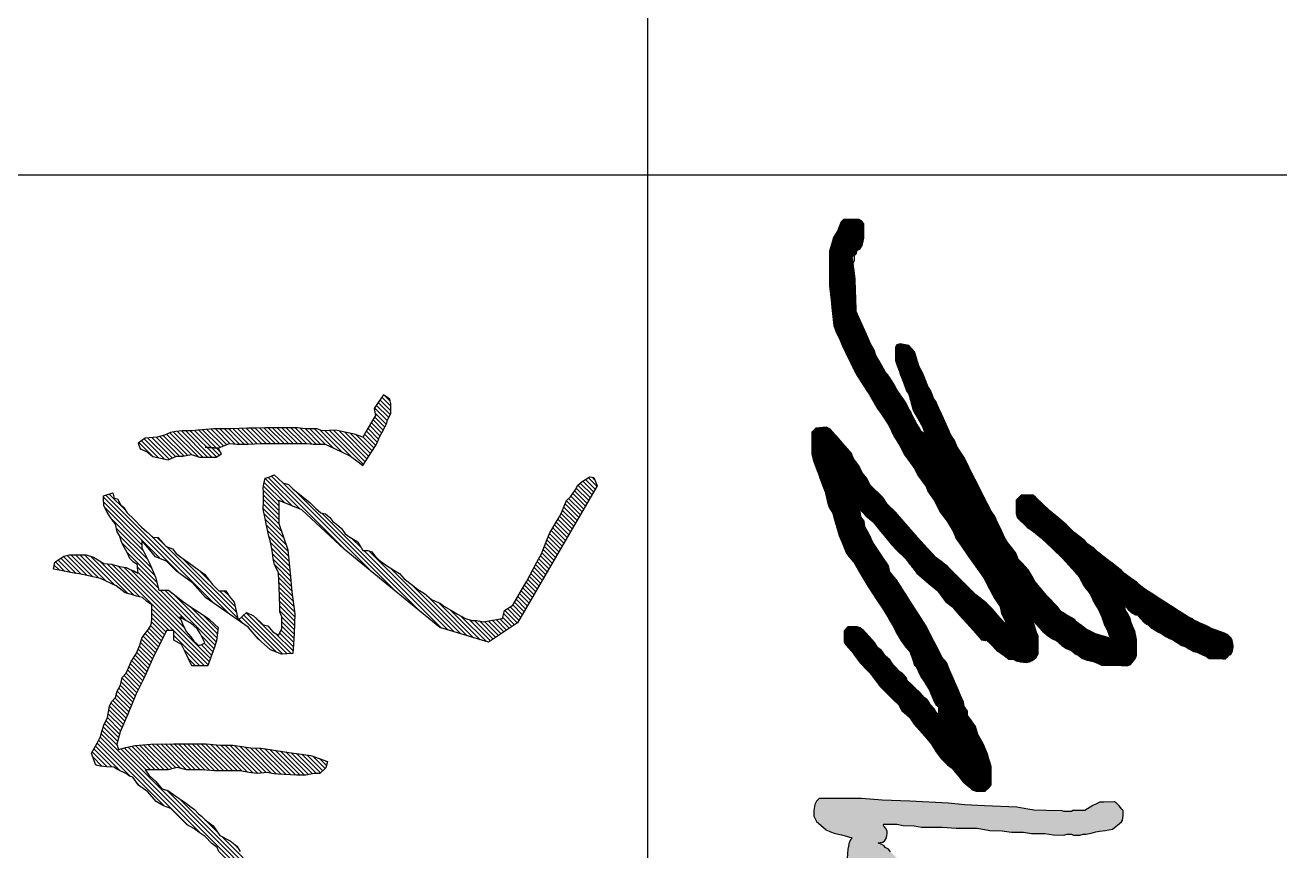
# Model space of a CAD drawing. Extents: x 14207793 to 14719554, y -1675802 to -1228715.
# Drawn here: x 14225616 to 14227333, y -1461103 to -1459974 of the extents above; entities that cross this region are included whole.
import ezdxf

# ---------------------------------------------------------------- set-up
doc = ezdxf.new("R2010")
doc.units = 0
doc.header["$LTSCALE"] = 500
doc.header["$MEASUREMENT"] = 0
doc.layers.get('0').update_dxf_attribs({"linetype": 'CONTINUOUS'})
doc.layers.add('PUB_TITLE', color=4, linetype='CONTINUOUS')

# ---------------------------------------------------------------- blocks, each defined once
blk = doc.blocks.new('dfgj')
h = blk.add_hatch()
h.set_pattern_fill('ANSI31', color=256)
h.set_pattern_definition([(45, (0, 0), (-1.122532015, 1.122532015), [])])
h.paths.add_polyline_path([(24137.1, 20204.9), (24174.1, 20230.8), (24197.3, 20243), (24243.7, 20267.4), (24266.9, 20283.8), (24289.5, 20288.5), (24311.3, 20299.4), (24321.4, 20304.5), (24321.4, 20299.1), (24303.5, 20282.9), (24275.2, 20257.5), (24255.8, 20240), (24229.1, 20204.7), (24195.3, 20170.9), (24183.6, 20159.2), (24157.2, 20132.8), (24138.2, 20113.8), (24124.1, 20095.7), (24108.7, 20076.1), (24082.1, 20051.5), (24061.6, 20032.6), (24042.7, 20015.1), (23991.9, 19969.7), (23959.9, 19942.6), (23933.7, 19915.5), (23912.6, 19901.3), (23872.4, 19860.8), (23850.5, 19849.7), (23831.4, 19834.3), (23808.6, 19823.4), (23786.4, 19806.7), (23766.2, 19798.1), (23748.8, 19782.7), (23714, 19751.9), (23689.9, 19730.6), (23682.7, 19718.1), (23686.4, 19683.4), (23699.5, 19670.3), (23722, 19670.3), (23770.4, 19670.3), (23790.6, 19675.4), (23806.6, 19681.4), (23821.3, 19686.9), (23837.6, 19693), (23848.1, 19697), (23879.6, 19708.8), (23893.8, 19714.1), (23930.4, 19722.1), (23945.3, 19727.5), (23963.3, 19738.6), (23983.6, 19744.6), (23998.8, 19749.1), (24035.7, 19760), (24059, 19769.7), (24090.7, 19782.8), (24103.8, 19791), (24122.6, 19807), (24141.4, 19818.1), (24158.5, 19828.2), (24174.5, 19837.7), (24202.3, 19854.2), (24245.4, 19882), (24272.1, 19901), (24300.6, 19917.7), (24312.6, 19924.8), (24326.4, 19932.9), (24348.7, 19943.7), (24376.5, 19960.8), (24399.2, 19976.9), (24414, 19989.9), (24430.6, 19995.8), (24457.7, 20005.5), (24465.1, 20012), (24495.3, 20026), (24512.7, 20037.1), (24529.1, 20047.5), (24541.2, 20055.2), (24550, 20058.7), (24576.9, 20069.3), (24587.3, 20075.4), (24594.4, 20083), (24612.2, 20083), (24616.1, 20088.2), (24626.6, 20088.2), (24588.9, 20058.1), (24586.6, 20055.8), (24570.6, 20046.5), (24563.4, 20036.7), (24548.6, 20023.5), (24532, 20006.2), (24519, 19992.6), (24508, 19981.2), (24499.4, 19978.7), (24483.2, 19963.3), (24479.2, 19956), (24468.4, 19946.2), (24455.6, 19934.7), (24441, 19924.5), (24428.6, 19910.9), (24410.7, 19897.3), (24400.6, 19884.9), (24384.1, 19874.8), (24346.2, 19840.2), (24336.4, 19827.7), (24333, 19818.2), (24333, 19787.8), (24346.3, 19775.7), (24382.4, 19775.7), (24391.9, 19780.9), (24414.4, 19801.4), (24450.9, 19828.1), (24474.2, 19850.8), (24486.8, 19863), (24502.5, 19874.7), (24529.2, 19894.5), (24570.2, 19936), (24587.6, 19953.6), (24606, 19963.2), (24627.5, 19988.4), (24650, 20004.2), (24689.6, 20038.7), (24714.9, 20060.6), (24740.8, 20076), (24762.2, 20092.4), (24783, 20113), (24794, 20127.4), (24807.9, 20138.9), (24817.3, 20146.8), (24837.7, 20163.8), (24864.1, 20193), (24868, 20205.4), (24868, 20234.9), (24857.6, 20247.6), (24848.3, 20254.8), (24824.9, 20254.8), (24788.2, 20254.8), (24747.9, 20242.4), (24714.5, 20228.8), (24684.2, 20211.2), (24657.9, 20203.4), (24631.8, 20185.2), (24621.5, 20178), (24607.6, 20178), (24593.1, 20167.3), (24578.6, 20164.2), (24555.1, 20154), (24538.6, 20146.9), (24518.7, 20138.4), (24494.4, 20127.9), (24474.2, 20119.2), (24449.9, 20108.7), (24431.6, 20094), (24405.2, 20080.5), (24379.2, 20067.3), (24361, 20058), (24333.3, 20043.9), (24284.1, 20012.5), (24250.5, 19991.2), (24228.4, 19977.1), (24206.2, 19963), (24179.1, 19945.7), (24155, 19925.1), (24134.7, 19920), (24107.9, 19902), (24078.7, 19882.4), (24058.5, 19868.9), (24030.2, 19856.7), (24008, 19842.9), (23989.6, 19840.6), (23975.6, 19830.4), (23950.5, 19826.9), (23972.3, 19846.5), (23991.8, 19870.1), (24021.5, 19894.7), (24031.6, 19903.1), (24081.9, 19944.7), (24112.1, 19976.5), (24133, 19992.7), (24158.3, 20012.4), (24176.7, 20034.1), (24191.7, 20051.8), (24216.2, 20080.6), (24250.4, 20106.1), (24268.7, 20128.4), (24294.8, 20151.7), (24333.8, 20186.7), (24354, 20204.7), (24375.3, 20223.8), (24378.2, 20234.9), (24375.3, 20238.4), (24390.4, 20254.3), (24408.8, 20272.1), (24438.2, 20312.4), (24438.5, 20326.4), (24443.9, 20336.3), (24447.5, 20350.5), (24449.3, 20368.3), (24447.1, 20379.7), (24442.4, 20388.7), (24434.2, 20400.3), (24420.9, 20407.9), (24389.9, 20407.9), (24362.3, 20407.9), (24351.2, 20402.5), (24334.3, 20397.3), (24312.3, 20390.5), (24325.5, 20402.3), (24347.6, 20422.1), (24363.9, 20441.4), (24372.2, 20454.4), (24377.8, 20466.4), (24393.9, 20484.5), (24404.1, 20500.2), (24410.1, 20515.8), (24420.8, 20527.3), (24426, 20538.4), (24436.2, 20552.1), (24441.4, 20567.5), (24446.1, 20587.4), (24457.6, 20613.8), (24458, 20651.5), (24458.8, 20677.9), (24458.8, 20701.4), (24455.8, 20708.3), (24435.7, 20724.7), (24425.7, 20727.8), (24403.3, 20728.6), (24376.1, 20728.6), (24348.6, 20723.2), (24331.1, 20715.4), (24320.8, 20710.8), (24304.5, 20706.1), (24290.5, 20699.7), (24280.5, 20692.8), (24272, 20690.4), (24262.2, 20690.4), (24276.9, 20701.6), (24288.9, 20715.2), (24294.7, 20725.2), (24294.7, 20731.5), (24317.3, 20751.5), (24327.3, 20766.4), (24337.4, 20777.5), (24341.4, 20783.6), (24350.4, 20799.7), (24354.2, 20807.3), (24371.7, 20836.3), (24374.7, 20845.9), (24393.6, 20875.6), (24398.7, 20889.5), (24413.6, 20913.5), (24416, 20924.6), (24422.5, 20939.2), (24425.2, 20945.4), (24436, 20969.9), (24436, 20976), (24436, 20990.7), (24437.7, 21009.3), (24437.7, 21017.7), (24418.7, 21038.1), (24412.4, 21040.9), (24397.6, 21043.8), (24378, 21040.1), (24370.3, 21037), (24359.4, 21025.9), (24354.3, 21015), (24348.8, 20999.7), (24343.4, 20984.5), (24339.2, 20972.6), (24333, 20962.5), (24328.3, 20952.1), (24321.9, 20937.5), (24317, 20926.6), (24312, 20915.3), (24307.2, 20909.6), (24300.1, 20894.6), (24286.7, 20873.8), (24279.8, 20863), (24270.6, 20848.7), (24263.5, 20837.7), (24253.1, 20821.5), (24246.5, 20811.3), (24233.5, 20791), (24224, 20776.3), (24218.4, 20767.6), (24201.5, 20741.4), (24189.7, 20731.1), (24175.8, 20711.3), (24160.9, 20690), (24149.9, 20679.4), (24138.8, 20665.2), (24129.7, 20653.6), (24117.3, 20637.6), (24102.7, 20618.8), (24088.8, 20601), (24077.1, 20589.1), (24070.2, 20578.9), (24064.2, 20570), (24051, 20557.6), (24026.1, 20525.7), (24000.8, 20500.5), (23977.1, 20472), (23956.6, 20447.2), (23931.7, 20420.8), (23904.1, 20391.7), (23904.1, 20352.1), (23920.6, 20335.9), (23964.2, 20335.9), (23978.4, 20341.1), (24008.5, 20371.7), (24023.3, 20393.2), (24043.2, 20417.4), (24079.8, 20456.1), (24109.4, 20487.4), (24144.9, 20518.7), (24170.5, 20541.3), (24201.1, 20557.4), (24225.3, 20576.8), (24253.6, 20590), (24276.7, 20604.2), (24300.9, 20615.5), (24327, 20624.1), (24348.7, 20634.9), (24364.3, 20640), (24377.2, 20650.3), (24369.6, 20636.8), (24366, 20628.1), (24358.9, 20605.2), (24355.6, 20594.9), (24351.4, 20585.9), (24345.7, 20574), (24339.3, 20560.3), (24328.1, 20548.7), (24320.1, 20535.8), (24308.5, 20524.8), (24284.3, 20483.1), (24267.8, 20470.4), (24232.5, 20435.7), (24204.9, 20413.2), (24185.6, 20397.5), (24147.7, 20375.4), (24126.4, 20355.7), (24111.7, 20342.2), (24093.1, 20335.6), (24075.4, 20321.3), (24053.5, 20303.5), (24013.2, 20284.7), (23974.3, 20266.5), (23957, 20254.7), (23937.4, 20244.8), (23921.8, 20236.8), (23901, 20226.3), (23877.4, 20214.3), (23852.8, 20201.9), (23824.8, 20187.7), (23781.3, 20165.6), (23758.1, 20150.8), (23746.4, 20143.3), (23729.2, 20136.5), (23709.1, 20123.8), (23674.4, 20108.1), (23643.4, 20094.1), (23631.2, 20088.5), (23599.6, 20074.3), (23590.3, 20067.1), (23563.4, 20056.9), (23550.7, 20048.9), (23532.8, 20041.7), (23506.6, 20031.2), (23486.5, 20020), (23470, 20015), (23437.9, 20005.4), (23417.2, 19986.2), (23411.9, 19958), (23414.6, 19947), (23422.9, 19942.6), (23466.1, 19942.6), (23481.8, 19948.4), (23498.6, 19954.6), (23512.7, 19959.8), (23528.2, 19965.5), (23540.1, 19969.9), (23565.3, 19979.2), (23575.4, 19986.1), (23595, 19991.6), (23628, 20000.9), (23639.3, 20007.3), (23648.4, 20012.5), (23659.7, 20018.8), (23670.4, 20024.9), (23680.7, 20030.7), (23696.3, 20036.5), (23702.3, 20038.7), (23707.1, 20040.4), (23697.4, 20027.1), (23686.9, 20021.1), (23675.1, 20014.2), (23665.6, 20008.7), (23647.3, 19998.1), (23632.1, 19992.2), (23624.7, 19986.7), (23593.8, 19970.7), (23574.3, 19956.4), (23558.5, 19944.7), (23548.7, 19940.9), (23522.4, 19925.1), (23503, 19909.8), (23481.5, 19897.4), (23466, 19888.5), (23449.8, 19879.1), (23432.5, 19873.4), (23411.5, 19861.3), (23381.4, 19848.1), (23335.7, 19828.1), (23306.5, 19815.3), (23262.7, 19813.7), (23241.9, 19813), (23200.3, 19811.5), (23129.9, 19802.4), (23119.1, 19814.6), (23107.1, 19818.7), (23103.4, 19827.1), (23091.2, 19834.8), (23068.2, 19840), (23021, 19840), (23010.9, 19832.4), (23007, 19824.3), (23007, 19773.8), (23014.6, 19766), (23030.8, 19759.6), (23045.4, 19753.8), (23066, 19740.6), (23109.7, 19728.5), (23173, 19728.5), (23222.7, 19728.5), (23267.6, 19733.3), (23293, 19736), (23351.7, 19742.2), (23376.4, 19750.9), (23394, 19760.6), (23416.4, 19769.6), (23454.7, 19788), (23509.8, 19814.6), (23538.8, 19833.3), (23576.9, 19857.9), (23622.4, 19884.1), (23641.7, 19898.9), (23676.1, 19921.3), (23711.8, 19937.5), (23740.3, 19955.7), (23770.8, 19971.6), (23798.8, 19992), (23818.6, 20006.5), (23839.5, 20015.7), (23876.2, 20043.2), (23891.8, 20048.7), (23920.9, 20069.1), (23960.6, 20090.1), (23988.8, 20111.3), (24021.8, 20131.5), (24045.5, 20141), (24068.7, 20157.2), (24105, 20182.5)])
h = blk.add_hatch(color=256)
h.dxf.hatch_style = 1
h.paths.add_polyline_path([(24892.3, 19832), (24892.3, 19732.5), (24892.3, 19694.3), (24901.4, 19685.2), (24912.3, 19680.6), (24931.2, 19676.9), (24949.4, 19676.9), (24966.9, 19685.3), (24994.1, 19717.6), (25001.3, 19731.2), (25004.7, 19743.6), (25006.8, 19751.4), (25010.9, 19766.7), (25015.4, 19783.2), (25018, 19792.9), (25020.1, 19800.5), (25020.4, 19800.4), (25021.2, 19802.1), (25025.9, 19797.3), (25035.9, 19791.8), (25056.9, 19787.6), (25087.7, 19786.1), (25132.6, 19786.1), (25140.1, 19788.5), (25155.1, 19790.1), (25174.9, 19799.2), (25189.5, 19806.8), (25197.6, 19812), (25211.2, 19815.8), (25218.8, 19821.7), (25228, 19826.2), (25233.7, 19831), (25241.7, 19837.7), (25249, 19842.4), (25258.2, 19848.5), (25275.5, 19858.3), (25281.5, 19862.8), (25285.6, 19868.5), (25303.3, 19877.9), (25307.8, 19885.4), (25316.7, 19889.8), (25324.3, 19896.3), (25328.9, 19900.2), (25339.8, 19909.4), (25352.7, 19914.3), (25359.7, 19920.8), (25385.2, 19936.8), (25430.3, 19978.5), (25444.7, 19992.4), (25461.7, 20001.3), (25471.7, 20008.6), (25478.3, 20010.9), (25491.6, 20022), (25520, 20045.8), (25548.6, 20065.5), (25579.2, 20077.5), (25600.6, 20093.9), (25619.2, 20108.1), (25634.7, 20119.9), (25654.5, 20129.9), (25677.9, 20145.1), (25700, 20156.3), (25713, 20161.5), (25724.9, 20167.8), (25735, 20173), (25746.1, 20178.8), (25771.9, 20187.9), (25790.8, 20192.8), (25804.4, 20198.9), (25811.6, 20203.6), (25826.4, 20203.6), (25846.6, 20205.6), (25865.4, 20204), (25883.4, 20204), (25894.5, 20204.3), (25897.4, 20198.9), (25917.2, 20186.8), (25918.5, 20161.2), (25915.7, 20157.9), (25915.7, 20138), (25913.4, 20107.8), (25912.5, 20095.8), (25908.6, 20079), (25905.3, 20063.6), (25904.4, 20020.3), (25898.8, 20003.9), (25887, 19949.2), (25884.3, 19918.7), (25884.3, 19907.8), (25892.8, 19876.4), (25899.9, 19864), (25906.9, 19856.1), (25921, 19849.2), (25930.3, 19849.2), (25945.6, 19851.5), (25950.2, 19854.6), (25966.8, 19870.4), (25967.6, 19916.3), (25972.2, 19939.3), (25976.1, 19959.2), (25982.5, 19980.4), (25988, 20019.6), (25993.5, 20058.1), (25997.6, 20087.1), (26001.1, 20143), (26001.1, 20181.1), (25992.8, 20232.3), (25973.3, 20252), (25969.8, 20263.2), (25956.2, 20273.9), (25935.9, 20279.9), (25878.3, 20286.1), (25843.9, 20286.1), (25815.8, 20281.5), (25789.2, 20281.5), (25756.8, 20274.3), (25720, 20266.1), (25708, 20259), (25698.7, 20253.4), (25692.8, 20249.8), (25674.2, 20244.8), (25665.1, 20236.6), (25644.6, 20230), (25621.2, 20218.3), (25606.8, 20207.6), (25598.9, 20198), (25578.4, 20186.5), (25568.1, 20176.4), (25556.9, 20170.2), (25545.3, 20163.8), (25529.7, 20155.1), (25495.7, 20136.4), (25495.4, 20136.1), (25483.4, 20129.6), (25470.7, 20118.8), (25456.5, 20106.8), (25445, 20102.5), (25430.6, 20088.8), (25407.6, 20066.9), (25375.8, 20056.2), (25356.7, 20035.8), (25340.9, 20022.4), (25331.3, 20014.2), (25323.5, 20007.6), (25315, 20000.4), (25295.5, 19988.3), (25268.9, 19966.7), (25260.1, 19959.6), (25238.6, 19942.1), (25222.9, 19929.4), (25207.2, 19924.2), (25187.8, 19908.1), (25172, 19895.1), (25154.2, 19886.3), (25140.2, 19879.4), (25121.2, 19870), (25128.3, 19881), (25135.2, 19891.7), (25160.3, 19911.8), (25169.3, 19923.5), (25180.1, 19944.6), (25180.1, 19985.8), (25174.1, 19992.5), (25162.6, 19997.8), (25148.4, 20000.2), (25137.2, 19995.4), (25127.8, 19988.2), (25116.4, 19978), (25101.8, 19963.2), (25092.4, 19953.6), (25078.5, 19939.5), (25054.7, 19915.4), (25052.3, 19909.7), (25046, 19905.6), (25041.8, 19898.7), (25036.4, 19884.4), (25034.5, 19901.9), (25029.2, 19908.4), (25023, 19912.9), (25006.7, 19915.9), (24999.5, 19915.9), (24996.9, 19915), (24984.7, 19907.4), (24975.7, 19895.9), (24976, 19947.6), (24979.8, 19967.8), (24981, 20003.4), (24985.5, 20028.3), (24985.1, 20096.4), (24989.1, 20140.4), (24989.1, 20188.1), (24989.1, 20209.1), (24996.4, 20250.7), (24997.2, 20290.8), (25001.5, 20321.3), (25001.5, 20348.5), (25001.5, 20360.2), (25005.8, 20386.4), (25005.8, 20409.8), (25005.8, 20429.9), (25010.9, 20457.5), (25011.3, 20490.2), (25008.8, 20502.2), (25008.8, 20517), (25012.1, 20544.1), (25008.5, 20554.1), (25008.5, 20563), (25004.7, 20581.1), (25001.2, 20596.2), (24998.7, 20607.4), (24996.9, 20626.6), (24992.6, 20649.8), (24968.4, 20679.3), (24962.7, 20682.9), (24947.6, 20685), (24931.3, 20685), (24927, 20680.9), (24907.8, 20663.2), (24903, 20656.5), (24905.2, 20607.9), (24914.7, 20586.2), (24925.7, 20568.8), (24931.2, 20560.1), (24931.2, 20526.4), (24931.5, 20520.5), (24934.7, 20516.3), (24934.9, 20491.8), (24931.9, 20486.3), (24931, 20434.5), (24930.2, 20395.3), (24926.9, 20374.7), (24921, 20337.9), (24916, 20233.1), (24913, 20168.7), (24907.7, 20115), (24900.7, 19990), (24897.7, 19899.6)])
for points in [[(24370.3, 21037), (24359.4, 21025.9), (24354.3, 21015), (24348.8, 20999.7), (24343.4, 20984.5), (24339.2, 20972.6), (24333, 20962.5), (24328.3, 20952.1), (24321.9, 20937.5), (24317, 20926.6), (24312, 20915.3), (24307.2, 20909.6), (24300.1, 20894.6), (24286.7, 20873.8), (24279.8, 20863), (24270.6, 20848.7), (24263.5, 20837.7), (24253.1, 20821.5), (24246.5, 20811.3), (24233.5, 20791), (24224, 20776.3), (24218.4, 20767.6), (24208.5, 20752.2), (24195.8, 20736.4), (24189.7, 20731.1), (24175.8, 20711.3), (24160.9, 20690), (24149.9, 20679.4), (24138.8, 20665.2), (24129.7, 20653.6), (24117.3, 20637.6), (24102.7, 20618.8), (24088.8, 20601), (24077.1, 20589.1), (24070.2, 20578.9), (24064.2, 20570), (24051, 20557.6), (24026.1, 20525.7), (24000.8, 20500.5), (23977.1, 20472), (23956.6, 20447.2), (23931.7, 20420.8), (23912.6, 20400.7), (23904.1, 20391.7), (23904.1, 20352.1), (23920.6, 20335.9), (23964.2, 20335.9), (23978.4, 20341.1), (24008.5, 20371.7), (24023.3, 20393.2), (24043.2, 20417.4), (24079.8, 20456.1), (24109.4, 20487.4), (24144.9, 20518.7), (24170.5, 20541.3), (24201.1, 20557.4), (24225.3, 20576.8), (24253.6, 20590), (24276.7, 20604.2), (24300.9, 20615.5), (24327, 20624.1), (24348.7, 20634.9), (24364.3, 20640), (24369, 20643.7), (24373.5, 20643.7), (24369.6, 20636.8), (24366, 20628.1), (24358.9, 20605.2), (24355.6, 20594.9), (24351.4, 20585.9), (24345.7, 20574), (24341.7, 20565.5), (24333.3, 20554.1), (24328.1, 20548.7), (24322.4, 20539.5), (24317, 20532.8), (24308.5, 20524.8), (24293.2, 20498.5), (24282.9, 20482.1), (24267.8, 20470.4), (24232.5, 20435.7), (24204.9, 20413.2), (24185.6, 20397.5), (24169.4, 20388), (24147.7, 20375.4), (24126.4, 20355.7), (24111.7, 20342.2), (24093.1, 20335.6), (24075.4, 20321.3), (24059, 20307.9), (24042.6, 20298.4), (24013.2, 20284.7), (23994.2, 20275.8), (23974.3, 20266.5), (23957, 20254.7), (23937.4, 20244.8), (23921.8, 20236.8), (23901, 20226.3), (23877.4, 20214.3), (23852.8, 20201.9), (23824.8, 20187.7), (23801.9, 20176.1), (23781.3, 20165.6), (23758.1, 20150.8), (23746.4, 20143.3), (23729.2, 20136.5), (23709.1, 20123.8), (23674.4, 20108.1), (23643.4, 20094.1), (23631.2, 20088.5), (23620.6, 20083.7), (23610.4, 20079.1), (23599.6, 20074.3), (23590.3, 20067.1), (23580.2, 20063.2), (23563.4, 20056.9), (23550.7, 20048.9), (23532.8, 20041.7), (23519.1, 20036.3), (23506.6, 20031.2), (23486.5, 20020), (23470, 20015), (23455.7, 20010.7), (23437.9, 20005.4), (23425.6, 19994.1), (23417.2, 19986.2), (23411.9, 19958), (23414.6, 19947), (23422.9, 19942.6), (23453.7, 19942.6), (23466.1, 19942.6), (23481.8, 19948.4), (23498.6, 19954.6), (23512.7, 19959.8), (23528.2, 19965.5), (23540.1, 19969.9), (23554.7, 19975.3), (23565.3, 19979.2), (23575.4, 19986.1), (23595, 19991.6), (23615.4, 19997.4), (23628, 20000.9), (23639.3, 20007.3), (23648.4, 20012.5), (23659.7, 20018.8), (23670.4, 20024.9), (23680.7, 20030.7), (23696.3, 20036.5), (23702.3, 20038.7), (23707.1, 20040.4), (23697.4, 20027.1), (23686.9, 20021.1), (23675.1, 20014.2), (23665.6, 20008.7), (23647.3, 19998.1), (23632.1, 19992.2), (23624.7, 19986.7), (23606.5, 19977.3), (23593.8, 19970.7), (23574.3, 19956.4), (23558.5, 19944.7), (23548.7, 19940.9), (23536.8, 19933.8), (23522.4, 19925.1), (23503, 19909.8), (23481.5, 19897.4), (23466, 19888.5), (23449.8, 19879.1), (23432.5, 19873.4), (23411.5, 19861.3), (23381.4, 19848.1), (23335.7, 19828.1), (23306.5, 19815.3), (23262.7, 19813.7), (23241.9, 19813), (23200.3, 19811.5), (23150.4, 19805.1), (23139.2, 19809.3), (23123.8, 19809.3), (23119.1, 19814.6), (23107.1, 19818.7), (23103.4, 19827.1), (23098.1, 19830.5), (23091.2, 19834.8), (23068.2, 19840), (23040.8, 19840), (23021, 19840), (23010.9, 19832.4), (23007, 19824.3), (23007, 19773.8), (23014.6, 19766), (23030.8, 19759.6), (23045.4, 19753.8), (23066, 19740.6), (23085.2, 19735.3), (23109.7, 19728.5), (23173, 19728.5), (23222.7, 19728.5), (23267.6, 19733.3), (23293, 19736), (23351.7, 19742.2), (23376.4, 19750.9), (23394, 19760.6), (23416.4, 19769.6), (23454.7, 19788), (23489.2, 19804.7), (23509.8, 19814.6), (23538.8, 19833.3), (23576.9, 19857.9), (23622.4, 19884.1), (23641.7, 19898.9), (23676.1, 19921.3), (23711.8, 19937.5), (23740.3, 19955.7), (23770.8, 19971.6), (23798.8, 19992), (23818.6, 20006.5), (23839.5, 20015.7), (23876.2, 20043.2), (23891.8, 20048.7), (23920.9, 20069.1), (23960.6, 20090.1), (23988.8, 20111.3), (24021.8, 20131.5), (24045.5, 20141), (24068.7, 20157.2), (24105, 20182.5), (24137.1, 20204.9), (24174.1, 20230.8), (24197.3, 20243), (24223.7, 20256.9), (24243.7, 20267.4), (24266.9, 20283.8), (24289.5, 20288.5), (24311.3, 20299.4), (24321.4, 20304.5), (24321.4, 20299.1), (24303.5, 20282.9), (24275.2, 20257.5), (24255.8, 20240), (24229.1, 20204.7), (24195.3, 20170.9), (24183.6, 20159.2), (24157.2, 20132.8), (24148.6, 20124.2), (24138.2, 20113.8), (24124.1, 20095.7), (24108.7, 20076.1), (24082.1, 20051.5), (24061.6, 20032.6), (24042.7, 20015.1), (23991.9, 19969.7), (23959.9, 19942.6), (23933.7, 19915.5), (23912.6, 19901.3), (23872.4, 19860.8), (23850.5, 19849.7), (23831.4, 19834.3), (23808.6, 19823.4), (23786.4, 19806.7), (23766.2, 19798.1), (23748.8, 19782.7), (23714, 19751.9), (23708.4, 19747), (23689.9, 19730.6), (23682.7, 19718.1), (23686.4, 19683.4), (23699.5, 19670.3), (23722, 19670.3), (23770.4, 19670.3), (23790.6, 19675.4), (23806.6, 19681.4), (23821.3, 19686.9), (23837.6, 19693), (23848.1, 19697), (23879.6, 19708.8), (23893.8, 19714.1), (23910.9, 19717.8), (23930.4, 19722.1), (23945.3, 19727.5), (23963.3, 19738.6), (23983.6, 19744.6), (23998.8, 19749.1), (24021.2, 19755.7), (24035.7, 19760), (24059, 19769.7), (24090.7, 19782.8), (24103.8, 19791), (24122.6, 19807), (24141.4, 19818.1), (24158.5, 19828.2), (24174.5, 19837.7), (24190.9, 19847.4), (24202.3, 19854.2), (24245.4, 19882), (24272.1, 19901), (24300.6, 19917.7), (24312.6, 19924.8), (24326.4, 19932.9), (24348.7, 19943.7), (24376.5, 19960.8), (24399.2, 19976.9), (24414, 19989.9), (24430.6, 19995.8), (24444.1, 20000.7), (24457.7, 20005.5), (24465.1, 20012), (24476.9, 20017.4), (24495.3, 20026), (24512.7, 20037.1), (24529.1, 20047.5), (24541.2, 20055.2), (24550, 20058.7), (24565.9, 20065), (24576.9, 20069.3), (24587.3, 20075.4), (24594.4, 20083), (24602.5, 20083), (24612.2, 20083), (24616.1, 20088.2), (24620.7, 20088.2), (24616.7, 20080.3), (24607.7, 20073.1), (24601.4, 20070.4), (24586.6, 20055.8), (24578.9, 20051.3), (24570.6, 20046.5), (24563.4, 20036.7), (24548.6, 20023.5), (24532, 20006.2), (24519, 19992.6), (24508, 19981.2), (24499.4, 19978.7), (24483.2, 19963.3), (24479.2, 19956), (24468.4, 19946.2), (24455.6, 19934.7), (24441, 19924.5), (24428.6, 19910.9), (24410.7, 19897.3), (24400.6, 19884.9), (24384.1, 19874.8), (24364.7, 19857.1), (24346.2, 19840.2), (24336.4, 19827.7), (24333, 19818.2), (24333, 19787.8), (24346.3, 19775.7), (24360.4, 19775.7), (24382.4, 19775.7), (24391.9, 19780.9), (24414.4, 19801.4), (24437, 19817.9), (24450.9, 19828.1), (24474.2, 19850.8), (24486.8, 19863), (24502.5, 19874.7), (24529.2, 19894.5), (24570.2, 19936), (24587.6, 19953.6), (24606, 19963.2), (24627.5, 19988.4), (24650, 20004.2), (24689.6, 20038.7), (24714.9, 20060.6), (24740.8, 20076), (24762.2, 20092.4), (24783, 20113), (24794, 20127.4), (24807.9, 20138.9), (24817.3, 20146.8), (24837.7, 20163.8), (24854.7, 20182.6), (24864.1, 20193), (24868, 20205.4), (24868, 20234.9), (24857.6, 20247.6), (24848.3, 20254.8), (24824.9, 20254.8), (24798.6, 20254.8), (24788.2, 20254.8), (24768.6, 20248.7), (24747.9, 20242.4), (24714.5, 20228.8), (24684.2, 20211.2), (24657.9, 20203.4), (24631.8, 20185.2), (24621.5, 20178), (24607.6, 20178), (24593.1, 20167.3), (24578.6, 20164.2), (24555.1, 20154), (24538.6, 20146.9), (24518.7, 20138.4), (24494.4, 20127.9), (24474.2, 20119.2), (24449.9, 20108.7), (24431.6, 20094), (24405.2, 20080.5), (24379.2, 20067.3), (24361, 20058), (24333.3, 20043.9), (24284.1, 20012.5), (24250.5, 19991.2), (24228.4, 19977.1), (24206.2, 19963), (24179.1, 19945.7), (24155, 19925.1), (24134.7, 19920), (24107.9, 19902), (24078.7, 19882.4), (24058.5, 19868.9), (24030.2, 19856.7), (24008, 19842.9), (23989.6, 19840.6), (23975.6, 19830.4), (23950.5, 19826.9), (23972.3, 19846.5), (23991.8, 19870.1), (24021.5, 19894.7), (24031.6, 19903.1), (24065.8, 19931.3), (24081.9, 19944.7), (24112.1, 19976.5), (24133, 19992.7), (24158.3, 20012.4), (24176.7, 20034.1), (24191.7, 20051.8), (24216.2, 20080.6), (24234.8, 20094.5), (24250.4, 20106.1), (24268.7, 20128.4), (24294.8, 20151.7), (24333.8, 20186.7), (24354, 20204.7), (24375.3, 20223.8), (24378.2, 20234.9), (24375.3, 20238.4), (24390.4, 20254.3), (24408.8, 20272.1), (24426.9, 20296.9), (24438.2, 20312.4), (24438.5, 20326.4), (24443.9, 20336.3), (24447.5, 20350.5), (24449.3, 20368.3), (24447.1, 20379.7), (24442.4, 20388.7), (24434.2, 20400.3), (24420.9, 20407.9), (24389.9, 20407.9), (24362.3, 20407.9), (24351.2, 20402.5), (24334.3, 20397.3), (24319.9, 20392.9), (24316.7, 20394.5), (24325.5, 20402.3), (24335.8, 20411.6), (24347.6, 20422.1), (24363.9, 20441.4), (24372.2, 20454.4), (24377.8, 20466.4), (24393.9, 20484.5), (24404.1, 20500.2), (24410.1, 20515.8), (24420.8, 20527.3), (24426, 20538.4), (24436.2, 20552.1), (24441.4, 20567.5), (24446.1, 20587.4), (24451.9, 20600.7), (24457.6, 20613.8), (24458, 20651.5), (24458.8, 20677.9), (24458.8, 20701.4), (24455.8, 20708.3), (24449.2, 20713.7), (24443.7, 20718.2), (24435.7, 20724.7), (24425.7, 20727.8), (24403.3, 20728.6), (24376.1, 20728.6), (24348.6, 20723.2), (24331.1, 20715.4), (24320.8, 20710.8), (24304.5, 20706.1), (24290.5, 20699.7), (24280.5, 20692.8), (24272, 20690.4), (24268.2, 20690.4), (24268.2, 20694.9), (24276.9, 20701.6), (24283.5, 20709.1), (24288.9, 20715.2), (24294.7, 20725.2), (24294.7, 20731.5), (24304.9, 20740.6), (24320.7, 20754.6), (24322.4, 20758.2), (24324.2, 20761.8), (24327.3, 20766.4), (24333.2, 20772.8), (24337.4, 20777.5), (24341.4, 20783.6), (24350.4, 20799.7), (24354.2, 20807.3), (24364.4, 20824.2), (24371.7, 20836.3), (24374.7, 20845.9), (24384.4, 20861.1), (24393.6, 20875.6), (24398.7, 20889.5), (24404.6, 20899), (24413.6, 20913.5), (24416, 20924.6), (24422.5, 20939.2), (24425.2, 20945.4), (24429.8, 20955.9), (24436, 20965.5), (24436, 20976), (24436, 20990.7), (24437.7, 21009.3), (24437.7, 21017.7), (24429.7, 21026.3), (24425, 21031.4), (24423.5, 21036), (24418.3, 21038.3), (24412.4, 21040.9), (24397.6, 21043.8), (24387.3, 21041.9), (24378, 21040.1), (24370.3, 21037), (24370.1, 21036.8)], [(24903, 20656.5), (24904.6, 20621.6), (24904.6, 20609.3), (24909.6, 20597.8), (24914.7, 20586.2), (24925.7, 20568.8), (24931.2, 20560.1), (24931.2, 20539.3), (24931.2, 20526.4), (24931.5, 20520.5), (24934.7, 20516.3), (24934.9, 20491.8), (24931.9, 20486.3), (24931, 20434.5), (24930.2, 20395.3), (24926.9, 20374.7), (24921, 20337.9), (24916, 20233.1), (24913, 20168.7), (24907.7, 20115), (24900.7, 19990), (24897.7, 19899.6), (24892.3, 19832), (24892.3, 19732.5), (24892.3, 19694.3), (24901.4, 19685.2), (24912.3, 19680.6), (24931.2, 19676.9), (24949.4, 19676.9), (24958.5, 19681.3), (24966.9, 19685.3), (24979.4, 19700.2), (24994.1, 19717.6), (25001.3, 19731.2), (25004.7, 19743.6), (25006.8, 19751.4), (25010.9, 19766.7), (25015.4, 19783.2), (25018, 19792.9), (25019.7, 19799.1), (25021.2, 19802.1), (25025.9, 19797.3), (25035.9, 19791.8), (25047.2, 19789.5), (25056.9, 19787.6), (25087.7, 19786.1)], [(25066, 19926.9), (25057, 19920.8), (25052.3, 19909.7), (25046, 19905.6), (25041.8, 19898.7), (25037.9, 19888.3), (25036.1, 19886.9), (25034.5, 19901.9), (25029.2, 19908.4), (25023, 19912.9), (25013.3, 19914.7), (25006.7, 19915.9), (24999.5, 19915.9), (24991.4, 19913.2), (24987.7, 19909.3), (24984.7, 19907.4), (24982.7, 19904.8), (24978.4, 19903), (24975.7, 19905), (24976, 19947.6), (24979.8, 19967.8), (24981, 20003.4), (24985.5, 20028.3), (24985.1, 20096.4), (24989.1, 20140.4), (24989.1, 20188.1), (24989.1, 20209.1), (24996.4, 20250.7), (24997.2, 20290.8), (25001.5, 20321.3), (25001.5, 20348.5), (25001.5, 20360.2), (25005.8, 20386.4), (25005.8, 20409.8), (25005.8, 20429.9), (25010.9, 20457.5), (25011.3, 20490.2), (25008.8, 20502.2), (25008.8, 20517), (25012.1, 20522.9), (25012.1, 20544.1), (25008.5, 20554.1), (25008.5, 20563), (25004.7, 20581.1), (25001.2, 20596.2), (24998.7, 20607.4), (24996.9, 20626.6), (24992.6, 20649.8), (24978.6, 20666.8), (24968.4, 20679.3), (24962.7, 20682.9), (24947.6, 20685), (24931.3, 20685), (24927, 20680.9), (24916.7, 20671.4), (24907.8, 20663.2), (24903, 20656.5)]]:
    blk.add_lwpolyline(points)
blk = doc.blocks.new('A$C334A6C43')
at = {"ltscale": 0.333333}
h = blk.add_hatch(dxfattribs=at)
h.set_pattern_fill('ANSI31', color=6, scale=240, style=0)
h.set_pattern_definition([(45, (-85016923.297, 23698189.083), (-21.213203436, 21.213203436), [])])
h.paths.add_polyline_path([(79, -690), (51, -725), (31, -773), (16, -808), (-41, -873), (-76, -937), (-117, -987), (-179, -1063), (-229, -1108), (-259, -1162), (-304, -1230), (-354, -1300), (-396, -1340), (-431, -1370), (-444, -1408), (-444, -1453), (-526, -1502), (-571, -1575), (-601, -1620), (-651, -1655), (-694, -1703), (-719, -1735), (-754, -1765), (-790, -1805), (-799, -1848), (-841, -1898), (-894, -1950), (-1025, -2113), (-1066, -2155), (-1081, -2208), (-1156, -2288), (-1134, -2338), (-1126, -2374), (-1071, -2385), (-1034, -2392), (-1001, -2390), (-899, -2390), (-833, -2392), (-747, -2374), (-679, -2360), (-581, -2340), (-524, -2323), (-446, -2308), (-369, -2298), (-311, -2285), (-237, -2248), (-159, -2245), (-106, -2242), (86, -2235), (134, -2235), (181, -2216), (293, -2216), (351, -2248), (321, -2303), (264, -2348), (254, -2392), (231, -2418), (171, -2485), (139, -2548), (211, -2629), (276, -2535), (386, -2440), (489, -2323), (531, -2220), (526, -2112), (436, -2108), (334, -2102), (151, -2095), (-56, -2123), (-231, -2138), (-451, -2160), (-699, -2245), (-916, -2245), (-826, -2028), (-458, -1628), (-129, -1228), (281, -728), (419, -270), (236, 2), (-1054, 755), (-1131, 722), (-1139, 685), (-1094, 612), (-1061, 572), (-1014, 545), (-949, 502), (-916, 465), (-861, 442), (-800, 418), (-744, 385), (-611, 308), (-550, 282), (-486, 258), (-414, 230), (-334, 185), (-156, 92), (-71, 42), (71, -42), (121, -118), (195, -137), (211, -230), (226, -318), (214, -382), (214, -428), (196, -488), (156, -563), (119, -620)])
h.paths.add_polyline_path([(-1589, -1995), (-1601, -2068), (-1601, -2185), (-1601, -2288), (-1601, -2373), (-1596, -2470), (-1596, -2540), (-1589, -2698), (-1589, -2795), (-1589, -2860), (-1579, -3008), (-1571, -3058), (-1571, -3155), (-1566, -3215), (-1556, -3265), (-1531, -3323), (-1511, -3392), (-1501, -3505), (-1456, -3570), (-1401, -3550), (-1374, -3485), (-1329, -3433), (-1299, -3288), (-1334, -3210), (-1334, -3150), (-1349, -3068), (-1324, -2993), (-1324, -2835), (-1354, -2785), (-1408, -2817), (-1451, -2713), (-1446, -2638), (-1446, -2533), (-1451, -2415), (-1451, -2312), (-1451, -2213), (-1451, -2110), (-1451, -1985), (-1446, -1918), (-1446, -1808), (-1376, -1660), (-1334, -1570), (-1279, -1498), (-1245, -1453), (-1324, -1405), (-1429, -1333), (-1464, -1315), (-1516, -1298), (-1559, -1273), (-1644, -1228), (-1676, -1220), (-1734, -1190), (-1824, -1190), (-1869, -1198), (-1911, -1260), (-1846, -1304), (-1783, -1347), (-1716, -1333), (-1636, -1380), (-1561, -1424), (-1511, -1455), (-1541, -1532), (-1564, -1650), (-1576, -1708), (-1571, -1838), (-1589, -1885), (-1589, -1938)])
h.paths.add_polyline_path([(2339, -2640), (2289, -2703), (2239, -2800), (2146, -2862), (2091, -2938), (2056, -2972), (2036, -3002), (1994, -3040), (1961, -3083), (1933, -3119), (1889, -3185), (1816, -3292), (1799, -3348), (1729, -3403), (1674, -3465), (1619, -3505), (1619, -3462), (1619, -3388), (1619, -3325), (1619, -3288), (1609, -3240), (1599, -3200), (1619, -3115), (1619, -3040), (1621, -2968), (1624, -2925), (1629, -2848), (1629, -2788), (1631, -2608), (1644, -2528), (1654, -2448), (1646, -2355), (1659, -2293), (1661, -2251), (1664, -2195), (1669, -2080), (1669, -1990), (1656, -1913), (1656, -1860), (1601, -1802), (1541, -1785), (1486, -1942), (1456, -2150), (1416, -2410), (1414, -2510), (1389, -2678), (1389, -2798), (1374, -2930), (1374, -3080), (1374, -3238), (1379, -3450), (1384, -3525), (1391, -3598), (1411, -3685), (1429, -3755), (1379, -3772), (1264, -3740), (1096, -3668), (911, -3592), (766, -3520), (574, -3435), (309, -3303), (309, -3233), (399, -3233), (441, -3161), (509, -3128), (641, -3063), (641, -2982), (641, -2915), (559, -2885), (474, -2855), (406, -2831), (351, -2825), (279, -2817), (249, -2850), (199, -2905), (144, -2982), (91, -3068), (31, -3152), (-71, -3285), (-71, -3375), (-194, -3408), (-326, -3462), (-471, -3534), (-539, -3534), (-474, -3480), (-386, -3408), (-344, -3303), (-249, -3208), (-141, -3058), (-2, -2935), (84, -2812), (211, -2629), (41, -2665), (-14, -2713), (-66, -2743), (-66, -2810), (-126, -2870), (-222, -2945), (-264, -3003), (-331, -3096), (-376, -3158), (-416, -3212), (-459, -3248), (-481, -3305), (-566, -3383), (-571, -3433), (-621, -3488), (-664, -3540), (-741, -3610), (-799, -3673), (-854, -3708), (-879, -3738), (-931, -3765), (-937, -3795), (-986, -3810), (-959, -3898), (-931, -3898), (-864, -3893), (-811, -3865), (-766, -3838), (-721, -3805), (-694, -3785), (-619, -3768), (-586, -3745), (-536, -3730), (-499, -3713), (-449, -3685), (-419, -3670), (-369, -3648), (-339, -3618), (-311, -3575), (-231, -3572), (-261, -3633), (-284, -3683), (-294, -3745), (-316, -3822), (-321, -3893), (-381, -3990), (-404, -4060), (-404, -4158), (-404, -4220), (-391, -4270), (-334, -4356), (-269, -4368), (-256, -4298), (-231, -4172), (-224, -4123), (-181, -3925), (-111, -3778), (-45, -3691), (-29, -3633), (-16, -3585), (-1, -3530), (34, -3488), (66, -3440), (114, -3440), (191, -3440), (239, -3443), (271, -3458), (304, -3480), (336, -3505), (381, -3535), (446, -3553), (529, -3588), (599, -3637), (631, -3650), (709, -3683), (751, -3720), (824, -3738), (879, -3768), (939, -3782), (979, -3820), (1021, -3840), (1126, -3858), (1199, -3895), (1249, -3908), (1306, -3925), (1369, -3957), (1396, -3972), (1462, -4010), (1534, -3985), (1576, -3970), (1586, -3925), (1591, -3868), (1594, -3800), (1616, -3765), (1659, -3680), (1679, -3653), (1689, -3620), (1764, -3568), (1826, -3478), (1919, -3400), (1959, -3330), (1984, -3263), (2029, -3218), (2074, -3172), (2139, -3108), (2171, -3045), (2216, -2985), (2249, -2940), (2314, -2875), (2352, -2826), (2389, -2810), (2464, -2776), (2481, -2776), (2516, -2670), (2569, -2643), (2631, -2590), (2684, -2525), (2736, -2465), (2821, -2412), (2894, -2353), (2926, -2298), (2984, -2245), (3034, -2188), (3066, -2157), (3099, -2138), (3129, -2102), (3161, -2072), (3186, -2040), (3241, -2000), (3264, -1968), (3278, -1946), (3302, -1941), (3309, -1970), (3319, -2012), (3318, -2042), (3316, -2088), (3314, -2170), (3324, -2220), (3329, -2283), (3351, -2370), (3351, -2428), (3349, -2482), (3369, -2580), (3394, -2610), (3394, -2670), (3391, -2755), (3415, -2824), (3416, -2858), (3419, -2910), (3446, -2987), (3491, -3130), (3491, -3193), (3412, -3180), (3336, -3143), (3281, -3115), (3186, -3053), (3139, -3018), (3104, -3002), (3056, -3006), (3031, -2985), (2955, -2921), (2894, -2895), (2811, -2860), (2711, -2833), (2659, -2810), (2616, -2790), (2551, -2758), (2499, -2755), (2464, -2798), (2464, -2837), (2479, -2875), (2514, -2928), (2562, -3002), (2579, -3040), (2604, -3095), (2626, -3150), (2654, -3208), (2674, -3258), (2694, -3305), (2719, -3338), (2744, -3383), (2771, -3420), (2794, -3465), (2816, -3505), (2854, -3560), (2904, -3615), (2929, -3660), (2964, -3700), (3016, -3745), (3059, -3797), (3091, -3828), (3134, -3850), (3181, -3883), (3216, -3905), (3257, -3948), (3326, -3960), (3397, -3972), (3444, -3992), (3484, -4010), (3504, -4042), (3536, -4042), (3604, -4042), (3669, -4010), (3711, -3963), (3729, -3883), (3724, -3792), (3716, -3750), (3701, -3688), (3694, -3638), (3694, -3588), (3679, -3445), (3721, -3453), (3771, -3437), (3846, -3433), (3889, -3433), (3972, -3399), (4064, -3335), (4114, -3300), (4184, -3263), (4211, -3223), (4229, -3175), (4269, -3098), (4284, -3053), (4341, -2968), (4363, -2760), (4243, -2856), (4221, -2908), (4164, -3040), (4146, -3108), (4074, -3193), (3969, -3273), (3749, -3273), (3654, -3273), (3626, -3215), (3616, -3130), (3601, -3030), (3564, -2930), (3552, -2794), (3539, -2705), (3525, -2615), (3516, -2515), (3509, -2433), (3509, -2375), (3504, -2290), (3496, -2188), (3479, -2085), (3479, -2035), (3479, -1880), (3499, -1778), (3499, -1738), (3563, -1729), (3621, -1660), (3684, -1585), (3704, -1488), (3684, -1450), (3654, -1385), (3606, -1333), (3544, -1308), (3439, -1301), (3404, -1352), (3336, -1453), (3314, -1645), (3311, -1762), (3247, -1818), (3145, -1902), (2989, -2030), (2876, -2123), (2838, -2187), (2774, -2248), (2691, -2325), (2609, -2412), (2501, -2517), (2389, -2608)])
h.paths.add_polyline_path([(2706, -2998), (2764, -3030), (2789, -3043), (2831, -3058), (2871, -3078), (2918, -3109), (2954, -3132), (3004, -3165), (3029, -3165), (3059, -3185), (3091, -3208), (3129, -3208), (3151, -3238), (3172, -3266), (3198, -3275), (3226, -3285), (3284, -3305), (3344, -3330), (3366, -3345), (3396, -3370), (3489, -3375), (3529, -3395), (3534, -3443), (3534, -3497), (3544, -3563), (3561, -3628), (3581, -3695), (3589, -3770), (3586, -3825), (3586, -3848), (3546, -3870), (3524, -3870), (3486, -3865), (3451, -3860), (3396, -3848), (3374, -3835), (3341, -3808), (3319, -3795), (3274, -3768), (3224, -3747), (3189, -3722), (3169, -3702), (3144, -3673), (3126, -3642), (3086, -3602), (3041, -3575), (3009, -3527), (2989, -3502), (2969, -3483), (2931, -3415), (2914, -3392), (2889, -3350), (2886, -3317), (2856, -3275), (2816, -3230), (2811, -3200), (2796, -3170), (2776, -3143), (2759, -3112), (2749, -3093), (2739, -3068), (2706, -3030)], flags=16)
h.paths.add_polyline_path([(451, -3002), (431, -3022), (409, -3045), (369, -3073), (319, -3119), (284, -3135), (261, -3145), (183, -3178), (236, -3080), (261, -3050), (296, -3010), (336, -2985), (406, -2952), (426, -2943), (439, -2970)], flags=16)
h.paths.add_polyline_path([(4736, -2152), (4644, -1982), (4639, -1935), (4616, -1850), (4601, -1798), (4561, -1755), (4474, -1778), (4481, -1819), (4486, -1868), (4491, -1918), (4501, -1985), (4511, -2058), (4539, -2130), (4574, -2210), (4601, -2320), (4619, -2388), (4639, -2460), (4666, -2540), (4686, -2600), (4719, -2678), (4751, -2745), (4791, -2810), (4824, -2862), (4846, -2920), (4863, -2975), (4886, -3020), (4929, -3103), (4956, -3170), (4986, -3218), (5004, -3285), (5049, -3362), (5101, -3408), (5151, -3395), (5189, -3353), (5204, -3310), (5224, -3228), (5239, -3180), (5257, -3051), (5264, -3005), (5269, -2972), (5269, -2922), (5284, -2858), (5324, -2728), (5329, -2655), (5366, -2578), (5406, -2360), (5434, -2305), (5494, -2265), (5546, -2213), (5571, -2170), (5616, -2135), (5684, -2078), (5734, -2005), (5806, -1927), (5849, -1880), (5869, -1845), (5904, -1808), (5984, -1743), (6021, -1712), (6054, -1672), (6091, -1615), (6151, -1544), (6202, -1499), (6271, -1437), (6339, -1360), (6359, -1333), (6384, -1293), (6421, -1253), (6449, -1247), (6476, -1220), (6479, -1162), (6574, -1162), (6574, -1255), (6489, -1350), (6366, -1480), (6279, -1570), (6214, -1620), (6179, -1684), (6084, -1778), (6011, -1883), (5959, -1968), (5908, -2121), (5899, -2228), (5886, -2373), (5881, -2540), (5924, -2753), (5869, -2798), (5789, -2880), (5659, -3018), (5561, -3083), (5401, -3315), (5381, -3439), (5359, -3510), (5326, -3605), (5359, -3755), (5404, -3880), (5534, -3918), (5671, -3918), (5796, -3918), (6031, -3893), (6169, -3893), (6201, -3800), (6279, -3763), (6404, -3735), (6559, -3650), (6724, -3585), (6796, -3548), (6879, -3467), (7001, -3367), (7089, -3288), (7159, -3238), (7234, -3132), (7266, -3050), (7299, -2998), (7346, -2938), (7411, -2855), (7459, -2792), (7499, -2720), (7586, -2533), (7619, -2495), (7696, -2400), (7726, -2333), (7783, -2144), (7846, -2138), (7949, -2127), (8054, -2080), (8116, -2080), (8244, -2080), (8354, -2030), (8479, -2030), (8504, -1955), (8457, -1890), (8249, -1898), (8104, -1903), (8041, -1903), (7961, -1960), (7869, -1960), (7909, -1845), (7939, -1770), (7939, -1677), (7931, -1557), (7891, -1465), (7824, -1448), (7714, -1448), (7604, -1495), (7499, -1598), (7414, -1668), (7351, -1743), (7294, -1840), (7206, -1955), (7171, -2047), (7161, -2110), (7056, -2260), (6976, -2260), (6844, -2318), (6704, -2353), (6721, -2265), (6729, -2105), (6729, -2008), (6729, -1890), (6729, -1800), (6729, -1683), (6774, -1566), (6779, -1495), (6779, -1430), (6769, -1253), (6752, -1158), (6824, -1097), (6891, -1040), (7036, -917), (7114, -875), (7151, -802), (7058, -726), (6956, -775), (6884, -810), (6669, -952), (6489, -1063), (6346, -1170), (6216, -1270), (6159, -1355), (6001, -1508), (5871, -1677), (5736, -1785), (5654, -1895), (5571, -2018), (5476, -2035), (5476, -1990), (5521, -1830), (5621, -1635), (5664, -1520), (5736, -1413), (5795, -1245), (5828, -1173), (5894, -1032), (5944, -925), (5994, -818), (6051, -652), (6089, -560), (6159, -408), (6174, -323), (6109, -228), (6031, -233), (5986, -308), (5916, -422), (5871, -565), (5756, -730), (5751, -840), (5714, -925), (5686, -1027), (5621, -1170), (5596, -1268), (5576, -1345), (5556, -1423), (5514, -1510), (5431, -1638), (5376, -1588), (5304, -1530), (5226, -1462), (5171, -1398), (5129, -1315), (5021, -1213), (4954, -1150), (4909, -1078), (4841, -992), (4714, -895), (4651, -890), (4651, -960), (4689, -1022), (4734, -1085), (4826, -1182), (4861, -1280), (4995, -1379), (5084, -1468), (5166, -1550), (5259, -1668), (5278, -1735), (5149, -1813), (5201, -1813), (5355, -1813), (5314, -1880), (5274, -1945), (5221, -2023), (5191, -2095), (5161, -2173), (5084, -2275), (5114, -2345), (5114, -2433), (5211, -2470), (5211, -2412), (5284, -2412), (5249, -2618), (5226, -2680), (5186, -2767), (5166, -2833), (5134, -2935), (5098, -3017), (5114, -3086), (5060, -3086), (5046, -3028), (5025, -2935), (4971, -2855), (4905, -2757), (4884, -2703), (4834, -2575), (4806, -2473), (4781, -2370), (4749, -2280)])
h.paths.add_polyline_path([(6001, -2288), (6006, -2255), (6006, -2220), (6011, -2188), (6014, -2140), (6019, -2102), (6026, -2060), (6031, -2040), (6079, -1980), (6104, -1953), (6144, -1895), (6171, -1855), (6186, -1835), (6194, -1815), (6249, -1760), (6269, -1727), (6289, -1688), (6304, -1665), (6334, -1645), (6334, -1615), (6421, -1542), (6466, -1485), (6479, -1547), (6469, -1605), (6454, -1660), (6454, -1708), (6454, -1748), (6409, -1805), (6409, -1848), (6409, -1893), (6391, -1950), (6389, -2012), (6384, -2055), (6349, -2125), (6349, -2170), (6341, -2210), (6328, -2267), (6319, -2335), (6309, -2408), (6296, -2487), (6284, -2578), (6246, -2585), (6176, -2605), (6149, -2638), (6101, -2648), (6051, -2658), (6031, -2615), (6006, -2533), (6006, -2500), (6004, -2452), (5999, -2420), (5999, -2385), (6001, -2305)], flags=16)
h.paths.add_polyline_path([(5696, -3180), (5749, -3138), (5786, -3093), (5834, -3045), (5876, -3022), (5911, -3000), (5946, -2953), (6011, -3000), (6034, -3032), (6054, -3083), (6071, -3130), (6091, -3165), (6114, -3218), (6141, -3263), (6211, -3275), (6246, -3258), (6304, -3228), (6329, -3148), (6344, -3098), (6344, -3030), (6341, -2995), (6341, -2920), (6354, -2840), (6353, -2761), (6404, -2710), (6444, -2670), (6479, -2635), (6524, -2628), (6564, -2628), (6580, -2677), (6586, -2713), (6597, -2774), (6604, -2818), (6618, -2908), (6618, -2950), (6639, -3002), (6661, -3060), (6666, -3105), (6669, -3145), (6728, -3212), (6799, -3205), (6852, -3129), (6869, -3098), (6914, -3015), (6941, -2970), (6989, -2937), (7001, -2889), (7009, -2855), (7029, -2770), (7041, -2703), (7049, -2658), (7061, -2623), (7096, -2550), (7114, -2517), (7131, -2477), (7144, -2415), (7169, -2390), (7204, -2355), (7246, -2338), (7301, -2315), (7346, -2300), (7394, -2288), (7456, -2283), (7564, -2232), (7542, -2263), (7533, -2321), (7496, -2385), (7476, -2420), (7476, -2470), (7438, -2470), (7416, -2548), (7398, -2610), (7361, -2670), (7316, -2743), (7257, -2784), (7221, -2846), (7176, -2922), (7137, -2990), (7099, -3035), (7041, -3103), (6976, -3152), (6954, -3208), (6879, -3263), (6844, -3313), (6779, -3353), (6751, -3377), (6711, -3428), (6639, -3455), (6560, -3517), (6524, -3548), (6489, -3578), (6451, -3578), (6419, -3605), (6364, -3633), (6334, -3653), (6268, -3667), (6221, -3702), (6191, -3725), (6134, -3757), (6076, -3770), (6021, -3780), (5996, -3790), (5969, -3790), (5881, -3795), (5856, -3795), (5826, -3795), (5766, -3795), (5724, -3795), (5694, -3795), (5646, -3792), (5596, -3790), (5529, -3780), (5499, -3745), (5499, -3715), (5499, -3658), (5496, -3605), (5499, -3560), (5501, -3510), (5511, -3483), (5526, -3458), (5548, -3419), (5556, -3383), (5569, -3328), (5619, -3275), (5644, -3243), (5676, -3205)], flags=16)
h.paths.add_polyline_path([(6119, -2822), (6164, -2795), (6194, -2777), (6219, -2775), (6234, -2805), (6229, -2828), (6229, -2858), (6221, -2890), (6219, -2930), (6211, -2960), (6201, -2995), (6179, -2989), (6172, -2987), (6149, -2938), (6129, -2897), (6116, -2853)], flags=16)
h.paths.add_polyline_path([(6426, -2448), (6436, -2405), (6441, -2368), (6441, -2318), (6449, -2252), (6454, -2223), (6459, -2170), (6461, -2138), (6464, -2105), (6469, -2075), (6479, -2040), (6489, -1990), (6501, -1957), (6501, -1890), (6499, -1793), (6514, -1738), (6519, -1712), (6532, -1677), (6540, -1619), (6524, -1557), (6571, -1472), (6604, -1432), (6626, -1432), (6636, -1470), (6616, -1522), (6621, -1577), (6606, -1615), (6591, -1680), (6579, -1735), (6579, -1795), (6579, -1840), (6571, -1895), (6569, -1935), (6566, -1970), (6561, -2023), (6554, -2075), (6551, -2123), (6551, -2173), (6546, -2248), (6546, -2312), (6546, -2368), (6549, -2418), (6544, -2452), (6499, -2475), (6464, -2495), (6421, -2500)], flags=16)
h.paths.add_polyline_path([(6729, -2552), (6771, -2515), (6839, -2475), (6874, -2452), (6916, -2425), (6946, -2438), (6974, -2475), (6949, -2522), (6921, -2592), (6909, -2668), (6891, -2708), (6866, -2748), (6844, -2820), (6824, -2877), (6797, -2920), (6754, -2860), (6754, -2812), (6754, -2772), (6754, -2740), (6749, -2695), (6744, -2638), (6744, -2590)], flags=16)
h.paths.add_polyline_path([(7259, -2160), (7259, -2112), (7304, -2050), (7339, -1998), (7366, -1953), (7416, -1901), (7441, -1868), (7466, -1835), (7519, -1780), (7551, -1735), (7595, -1674), (7631, -1650), (7661, -1630), (7691, -1602), (7766, -1562), (7786, -1618), (7784, -1655), (7784, -1688), (7784, -1722), (7771, -1773), (7769, -1817), (7721, -1860), (7721, -1915), (7696, -1945), (7694, -1975), (7679, -2015), (7679, -2045), (7611, -2078), (7571, -2095), (7524, -2095), (7414, -2123), (7359, -2140), (7324, -2140), (7291, -2160)], flags=16)
at = {"color": 6, "ltscale": 0.333333}
for points in [[(-1054, 755), (236, 2), (419, -270), (281, -728), (-129, -1228), (-458, -1628), (-826, -2028), (-916, -2245), (-699, -2245), (-451, -2160), (-231, -2138), (-56, -2123), (151, -2095), (334, -2102), (436, -2108), (526, -2112), (531, -2220), (489, -2323), (386, -2440), (276, -2535), (84, -2812), (-2, -2935), (-141, -3058), (-249, -3208), (-344, -3303), (-386, -3408), (-474, -3480), (-539, -3534), (-471, -3534), (-326, -3462), (-194, -3408), (-71, -3375), (-71, -3285), (31, -3152), (91, -3068), (144, -2982), (199, -2905), (249, -2850), (249, -2850), (279, -2817), (351, -2825), (406, -2831), (474, -2855), (559, -2885), (641, -2915), (641, -2915), (641, -2982), (641, -3063), (509, -3128), (441, -3161), (399, -3233), (309, -3233), (309, -3303), (309, -3303), (574, -3435), (766, -3520), (911, -3592), (1096, -3668), (1264, -3740), (1379, -3772), (1429, -3755), (1411, -3685), (1391, -3598), (1384, -3525), (1379, -3450), (1374, -3238), (1374, -3080), (1374, -2930), (1389, -2798), (1389, -2678), (1414, -2510), (1416, -2410), (1456, -2150), (1486, -1942), (1541, -1785), (1601, -1802), (1656, -1860), (1656, -1913), (1669, -1990), (1669, -2080), (1664, -2195), (1661, -2251), (1659, -2293), (1646, -2355), (1654, -2448), (1644, -2528), (1631, -2608), (1629, -2788), (1629, -2848), (1624, -2925), (1621, -2968), (1619, -3040), (1619, -3115), (1599, -3200), (1609, -3240), (1619, -3288), (1619, -3325), (1619, -3388), (1619, -3462), (1619, -3505), (1674, -3465), (1729, -3403), (1799, -3348), (1816, -3292), (1889, -3185), (1933, -3119), (1961, -3083), (1994, -3040), (2036, -3002), (2056, -2972), (2091, -2938), (2146, -2862), (2239, -2800), (2289, -2703), (2289, -2703), (2339, -2640), (2339, -2640), (2339, -2640), (2389, -2608)], [(2389, -2810), (2352, -2826), (2352, -2826), (2314, -2875), (2314, -2875), (2249, -2940), (2249, -2940), (2216, -2985), (2216, -2985), (2171, -3045), (2171, -3045), (2139, -3108), (2139, -3108), (2074, -3172), (2029, -3218), (1984, -3263), (1959, -3330), (1959, -3330), (1919, -3400), (1919, -3400), (1826, -3478), (1826, -3478), (1764, -3568), (1689, -3620), (1679, -3653), (1659, -3680), (1616, -3765), (1594, -3800), (1591, -3868), (1591, -3868), (1586, -3925), (1576, -3970), (1534, -3985), (1462, -4010), (1396, -3972), (1369, -3957), (1306, -3925), (1306, -3925), (1249, -3908), (1249, -3908), (1199, -3895), (1199, -3895), (1199, -3895), (1126, -3858), (1021, -3840), (979, -3820), (979, -3820), (939, -3782), (879, -3768), (879, -3768), (824, -3738), (751, -3720), (751, -3720), (709, -3683), (709, -3683), (631, -3650), (599, -3637), (599, -3637), (529, -3588), (529, -3588), (446, -3553), (381, -3535), (381, -3535), (336, -3505), (304, -3480), (271, -3458), (239, -3443), (191, -3440), (114, -3440), (66, -3440), (66, -3440), (34, -3488), (-1, -3530), (-16, -3585), (-29, -3633), (-45, -3691), (-45, -3691), (-111, -3778), (-181, -3925), (-181, -3925), (-224, -4123), (-231, -4172), (-256, -4298), (-269, -4368), (-334, -4356), (-334, -4356), (-391, -4270), (-404, -4220), (-404, -4158), (-404, -4060), (-381, -3990), (-321, -3893), (-316, -3822), (-294, -3745), (-284, -3683), (-261, -3633), (-261, -3633), (-231, -3572), (-246, -3602), (-261, -3633), (-231, -3572), (-311, -3575), (-339, -3618), (-369, -3648), (-419, -3670), (-449, -3685), (-499, -3713), (-536, -3730), (-586, -3745), (-619, -3768), (-694, -3785), (-721, -3805), (-766, -3838), (-811, -3865), (-864, -3893), (-931, -3898), (-959, -3898), (-959, -3898), (-986, -3810), (-937, -3795), (-931, -3765), (-879, -3738), (-854, -3708), (-799, -3673), (-799, -3673), (-741, -3610), (-741, -3610), (-664, -3540), (-621, -3488), (-571, -3433), (-566, -3383), (-566, -3383), (-481, -3305), (-481, -3305), (-459, -3248), (-416, -3212), (-416, -3212), (-376, -3158), (-331, -3096), (-264, -3003), (-264, -3003), (-222, -2945), (-222, -2945), (-126, -2870), (-66, -2810), (-66, -2743), (-14, -2713), (-14, -2713), (41, -2665), (211, -2629), (139, -2548), (171, -2485), (231, -2418), (254, -2392), (264, -2348), (264, -2348), (264, -2348), (321, -2303), (321, -2303), (321, -2303), (351, -2248), (351, -2248), (293, -2216), (293, -2216), (181, -2216), (181, -2216), (134, -2235), (86, -2235), (86, -2235), (-106, -2242), (-159, -2245), (-237, -2248), (-311, -2285), (-369, -2298), (-369, -2298), (-446, -2308), (-524, -2323), (-524, -2323), (-581, -2340), (-679, -2360), (-747, -2374), (-833, -2392), (-899, -2390), (-1001, -2390), (-1034, -2392), (-1071, -2385), (-1126, -2374), (-1134, -2338), (-1134, -2338), (-1156, -2288), (-1156, -2288), (-1081, -2208), (-1081, -2208), (-1066, -2155), (-1025, -2113), (-894, -1950), (-841, -1898), (-799, -1848), (-790, -1805), (-754, -1765), (-719, -1735), (-694, -1703), (-694, -1703), (-651, -1655), (-651, -1655), (-601, -1620), (-571, -1575), (-571, -1575), (-526, -1502), (-444, -1453), (-444, -1408), (-431, -1370), (-396, -1340), (-354, -1300), (-354, -1300), (-304, -1230), (-259, -1162), (-229, -1108), (-179, -1063), (-179, -1063), (-117, -987), (-76, -937), (-41, -873), (-41, -873), (16, -808), (31, -773), (51, -725), (79, -690), (79, -690), (119, -620), (156, -563), (196, -488), (214, -428), (214, -382), (226, -318), (211, -230), (195, -137), (121, -118), (71, -42), (71, -42), (-71, 42), (-71, 42), (-156, 92), (-156, 92), (-334, 185), (-414, 230), (-486, 258), (-550, 282), (-611, 308), (-611, 308), (-744, 385), (-800, 418), (-861, 442), (-916, 465), (-949, 502), (-1014, 545), (-1061, 572), (-1094, 612), (-1094, 612), (-1139, 685), (-1139, 685), (-1131, 722), (-1054, 755), (-1026, 739)], [(-1869, -1198), (-1911, -1260), (-1846, -1304), (-1783, -1347), (-1716, -1333), (-1716, -1333), (-1716, -1333), (-1636, -1380), (-1561, -1424), (-1561, -1424), (-1561, -1424), (-1511, -1455), (-1511, -1455), (-1511, -1455), (-1541, -1532), (-1541, -1532), (-1564, -1650), (-1576, -1708), (-1571, -1838), (-1571, -1838), (-1589, -1885), (-1589, -1938), (-1589, -1995), (-1601, -2068), (-1601, -2185), (-1601, -2288), (-1601, -2373), (-1601, -2373), (-1596, -2470), (-1596, -2540), (-1596, -2540), (-1589, -2698), (-1589, -2795), (-1589, -2860), (-1579, -3008), (-1571, -3058), (-1571, -3058), (-1571, -3155), (-1566, -3215), (-1556, -3265), (-1531, -3323), (-1511, -3392), (-1511, -3392), (-1501, -3505), (-1501, -3505), (-1456, -3570), (-1456, -3570), (-1456, -3570), (-1401, -3550), (-1374, -3485), (-1329, -3433), (-1299, -3288), (-1299, -3288), (-1334, -3210), (-1334, -3150), (-1349, -3068), (-1324, -2993), (-1324, -2835), (-1354, -2785), (-1408, -2817), (-1416, -2938), (-1408, -2817), (-1451, -2713), (-1446, -2638), (-1446, -2638), (-1446, -2533), (-1451, -2415), (-1451, -2312), (-1451, -2213), (-1451, -2110), (-1451, -1985), (-1446, -1918), (-1446, -1808), (-1446, -1808), (-1376, -1660), (-1334, -1570), (-1334, -1570), (-1279, -1498), (-1245, -1453), (-1324, -1405), (-1324, -1405), (-1429, -1333), (-1464, -1315), (-1516, -1298), (-1559, -1273), (-1559, -1273), (-1644, -1228), (-1676, -1220), (-1676, -1220), (-1734, -1190), (-1734, -1190), (-1824, -1190), (-1824, -1190), (-1869, -1198)], [(406, -2952), (336, -2985), (296, -3010), (261, -3050), (236, -3080), (183, -3178), (183, -3156), (183, -3178), (183, -3178), (183, -3178), (261, -3145), (284, -3135), (319, -3119), (369, -3073), (409, -3045), (431, -3022), (451, -3002), (451, -3002), (439, -2970), (426, -2943), (406, -2952), (406, -2952)]]:
    blk.add_lwpolyline(points, dxfattribs=at)

msp = doc.modelspace()

# ---------------------------------------------------------------- linework, layer by layer
at = {"layer": 'PUB_TITLE'}
for p, q in [((14226467.56, -1456172.5), (14226467.56, -1462172.5, -1200)), ((14228269.48, -1460178.85, -1200), (14221140.85, -1460178.85, -1200))]:
    msp.add_line(p, q, dxfattribs=at)

# ---------------------------------------------------------------- block references
at = {"xscale": 0.4199999999254942, "yscale": 0.4199999999254942, "zscale": 0.42, "rotation": 270}
msp.add_blockref('dfgj', (14218430.65, -1450576.73, -1069.14), dxfattribs=at)
at = {"color": 6, "ltscale": 0.333333, "xscale": 0.1452725999057293, "yscale": 0.1452725999057293, "zscale": 0.1452726000000001, "rotation": 270}
msp.add_blockref('A$C334A6C43', (14226288.99, -1460756.91, 2296.5), dxfattribs=at)

doc.saveas('drawing.dxf')
